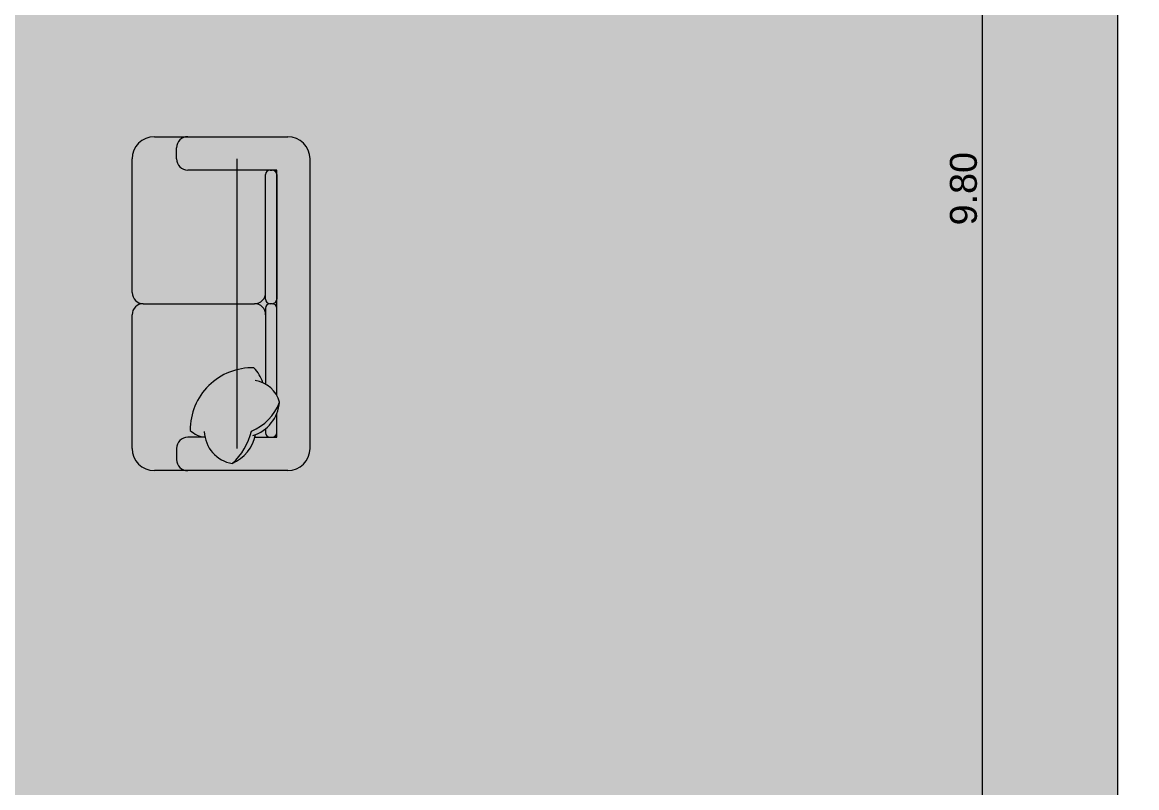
# Model space of a CAD drawing. Header units: millimetres. Extents: x 475616349 to 476941521, y 4620115302 to 4621446928.
# Drawn here: x 476514205 to 476518338, y 4620519739 to 4620522575 of the extents above; entities that cross this region are included whole.
import ezdxf

# ---------------------------------------------------------------- set-up
doc = ezdxf.new("R2010")
doc.units = ezdxf.units.MM
doc.header["$MEASUREMENT"] = 0
for name, color, linetype, lineweight in [('G-Anno-Nplt_Pen_No__151', 151, 'Continuous', 0), ('G-Anno-Nplt_Pen_No__4', 7, 'Continuous', 0), ('New_0_Pen_No__7', 7, 'Continuous', 0), ('New_zoma_Pen_No__4', 7, 'Continuous', 0), ('New_zoma_Pen_No__7', 7, 'Continuous', 0)]:
    doc.layers.add(name, color=color, linetype=linetype, lineweight=lineweight)
doc.layers.add('New_zoma', color=7, linetype='Continuous')
doc.styles.add('GENERATED_STYLE_1', font='arial.ttf')
doc.dimstyles.new('GENERATED_STYLE__19', dxfattribs={"dimtxt": 100, "dimasz": 64.421331, "dimexe": 0.18, "dimexo": 3, "dimgap": 0.09, "dimtad": 1, "dimlfac": 0.001, "dimzin": 0, "dimdsep": 46, "dimtxsty": 'GENERATED_STYLE_1', "dimblk": 'ARROWHEAD_2', "dimblk1": 'ARROWHEAD_2', "dimblk2": 'ARROWHEAD_2', "dimcen": 0.09, "dimclrd": 7, "dimclre": 7, "dimclrt": 7, "dimadec": 0, "dimazin": 0, "dimtfac": 1, "dimtdec": 4, "dimtmove": 0, "dimatfit": 3, "dimfxl": 1, "dimtolj": 1, "dimtzin": 0, "dimarcsym": 0})

# ---------------------------------------------------------------- blocks, each defined once
blk = doc.blocks.new('*D1579', base_point=(476577134.1, 4620325125.7))
at = {"layer": 'New_zoma_Pen_No__4', "color": 7, "linetype": 'Continuous', "lineweight": 0, "transparency": 16777216}
for p, q in [((476517830.4, 4620526855.7), (476517703.3, 4620526855.7)), ((476517724.5, 4620526880.2), (476517809.2, 4620526831.3)), ((476517766.9, 4620517055.8), (476517766.9, 4620526855.7)), ((476517830.4, 4620517055.8), (476517703.3, 4620517055.8)), ((476517724.5, 4620517080.3), (476517809.2, 4620517031.4)), ((476517766.9, 4620517014.4), (476517766.9, 4620517055.8))]:
    blk.add_line(p, q, dxfattribs=at)
at = {"layer": 'New_zoma_Pen_No__7', "color": 7, "lineweight": 0, "transparency": 16777216, "insert": (476517746.9, 4620521822.8), "char_height": 100, "attachment_point": 7, "rotation": 90, "style": 'GENERATED_STYLE_1'}
blk.add_mtext('\\A1;{\\pql;\\fArial|b0|i0|c0|p34;9.80}', dxfattribs=at)
blk = doc.blocks.new('ARROWHEAD_2')
at = {"color": 0, "linetype": 'Continuous', "lineweight": 0}
for p, q in [((-0.378, -0.655), (0.378, 0.655)), ((0, 0), (-1, 0))]:
    blk.add_line(p, q, dxfattribs=at)

msp = doc.modelspace()

# ---------------------------------------------------------------- hatches: boundary and pattern name
at = {"layer": 'G-Anno-Nplt_Pen_No__151', "linetype": 'Continuous', "lineweight": 0, "true_color": 0x1f2f3f}
msp.add_hatch(color=169, dxfattribs=at).paths.add_polyline_path([(476511608.366, 4620527075.72), (476511808.366, 4620527075.72), (476511808.366, 4620526775.72), (476512108.366, 4620526775.72), (476512108.366, 4620525914.702), (476511708.366, 4620525914.702), (476511708.366, 4620523575.72), (476511808.366, 4620523575.72), (476511808.366, 4620523035.72), (476511708.366, 4620523035.72), (476511708.366, 4620518875.662), (476515108.366, 4620518875.662), (476515108.366, 4620516475.661), (476517868.366, 4620516475.661), (476517868.366, 4620517125.85), (476518168.366, 4620517125.85), (476518168.366, 4620517375.72), (476518268.366, 4620517375.72), (476518268.366, 4620523035.72), (476518168.366, 4620523035.72), (476518168.366, 4620523575.72), (476518268.366, 4620523575.72), (476518268.366, 4620524863.012), (476518338.366, 4620524863.012), (476518338.366, 4620526605.72), (476518238.366, 4620526605.72), (476518238.366, 4620526855.72), (476517938.366, 4620526855.72), (476517938.366, 4620527876.738), (476518338.366, 4620527876.738), (476518338.366, 4620528478.99), (476518268.366, 4620528478.99), (476518268.366, 4620532535.723), (476514768.366, 4620532535.723), (476514768.366, 4620533635.72), (476511808.366, 4620533635.72), (476511808.366, 4620533435.72), (476511608.366, 4620533435.72)])

# ---------------------------------------------------------------- linework, layer by layer
at = {"layer": 'G-Anno-Nplt_Pen_No__4', "color": 7, "linetype": 'Continuous', "lineweight": 0, "flags": 128}
msp.add_lwpolyline([(476511708.366, 4620518875.662), (476515108.366, 4620518875.662), (476515108.366, 4620516475.661), (476517868.366, 4620516475.661), (476517868.366, 4620517125.85), (476518168.366, 4620517125.85), (476518168.366, 4620517375.72), (476518268.366, 4620517375.72), (476518268.366, 4620523035.72)], dxfattribs=at)
at = {"layer": 'New_0_Pen_No__7', "color": 7, "linetype": 'Continuous', "lineweight": 0}
for p, q in [((476514694.854, 4620522151.344), (476515189.854, 4620522151.344)), ((476514777.354, 4620522068.844), (476514777.354, 4620522110.094)), ((476514777.354, 4620522068.844), (476514777.354, 4620522110.094)), ((476514612.354, 4620521573.844), (476514612.354, 4620522068.844)), ((476515000.873, 4620522068.844), (476515000.873, 4620520996.344)), ((476515148.604, 4620522027.594), (476514818.604, 4620522027.594)), ((476515148.604, 4620522027.594), (476514818.604, 4620522027.594)), ((476515107.354, 4620521549.094), (476515107.354, 4620522011.094)), ((476515123.854, 4620522027.594), (476515132.104, 4620522027.594)), ((476515148.604, 4620521192.997), (476515148.604, 4620522027.594)), ((476515148.604, 4620521192.997), (476515148.604, 4620522027.594)), ((476515148.604, 4620522011.094), (476515148.604, 4620521549.094)), ((476514653.604, 4620521532.594), (476515066.104, 4620521532.594)), ((476515107.354, 4620521516.094), (476515107.354, 4620521234.533)), ((476515132.104, 4620521532.594), (476515123.854, 4620521532.594)), ((476515132.104, 4620521532.594), (476515123.854, 4620521532.594)), ((476515148.604, 4620521192.997), (476515148.604, 4620521516.094)), ((476514612.354, 4620520996.344), (476514612.354, 4620521491.344)), ((476515148.604, 4620521054.094), (476515148.604, 4620521124.372)), ((476515148.604, 4620521037.594), (476515148.604, 4620521124.372)), ((476515107.354, 4620521069.072), (476515107.354, 4620521054.094)), ((476514882.515, 4620521037.594), (476514818.604, 4620521037.594)), ((476515067.538, 4620521037.594), (476515148.604, 4620521037.594)), ((476515123.854, 4620521037.594), (476515132.104, 4620521037.594)), ((476514777.354, 4620520996.344), (476514777.354, 4620520955.094)), ((476515189.854, 4620520913.844), (476514694.854, 4620520913.844))]:
    msp.add_line(p, q, dxfattribs=at)
msp.add_lwpolyline([(476515272.354, 4620520996.344), (476515272.354, 4620522068.844)], dxfattribs=at)
for centre, radius, start, end in [((476514694.854, 4620522068.844), 82.5, 90, 180), ((476514818.604, 4620522110.094), 41.25, 90, 180), ((476514818.604, 4620522110.094), 41.25, 90, 180), ((476515189.854, 4620522068.844), 82.5, 0, 90), ((476514818.604, 4620522068.844), 41.25, 180, 270), ((476514818.604, 4620522068.844), 41.25, 180, 270), ((476515123.854, 4620522011.094), 16.5, 90, 180), ((476515132.104, 4620522011.094), 16.5, 0, 90), ((476514654.282, 4620521574.521), 41.933, 180.925972, 269.074029), ((476515066.104, 4620521573.844), 41.25, 270, 0), ((476514653.604, 4620521491.344), 41.25, 90, 180), ((476515066.104, 4620521491.344), 41.25, 0, 90), ((476515123.854, 4620521549.094), 16.5, 180, 270), ((476515123.854, 4620521516.094), 16.5, 90, 180), ((476515132.104, 4620521549.094), 16.5, 270, 0), ((476515132.104, 4620521516.094), 16.5, 0, 90), ((476515057.472, 4620521065.341), 229.452, 88.285016, 180.578933), ((476514969.161, 4620521201.178), 133.429, 16.779279, 44.494474), ((476515054.524, 4620521140.816), 107.582, 14.106395, 82.231979), ((476514987.892, 4620521230.143), 182.245, 291.568254, 339.74062), ((476515018.831, 4620521178.139), 140.47, 287.271363, 355.466823), ((476514892.765, 4620521130.318), 93.376, 226.111601, 263.70975), ((476514819.869, 4620521117.729), 241.848, 312.736771, 346.35084), ((476514818.604, 4620520996.344), 41.25, 90, 180), ((476515004.289, 4620521062.78), 124.351, 182.067173, 260.607155), ((476514926.223, 4620521074.142), 145.965, 293.315151, 349.361334), ((476515123.854, 4620521054.094), 16.5, 180, 270), ((476515132.104, 4620521054.094), 16.5, 270, 0), ((476514694.854, 4620520996.344), 82.5, 180, 270), ((476515189.854, 4620520996.344), 82.5, 270, 0), ((476514818.604, 4620520955.094), 41.25, 180, 270)]:
    msp.add_arc(centre, radius, start, end, dxfattribs=at)

# ---------------------------------------------------------------- dimensions: what is measured, and where the dimension line sits
at = {"layer": 'New_zoma', "color": 7, "linetype": 'Continuous', "lineweight": 0}
dim = msp.add_linear_dim(base=(476517766.853, 4620526855.72), p1=(476517938.366, 4620517055.85), p2=(476517938.366, 4620526855.72), angle=90, dimstyle='GENERATED_STYLE__19', dxfattribs=at)
dim.commit()
dim.dimension.update_dxf_attribs({"geometry": '*D1579', "text_midpoint": (476517696.853, 4620521952.638), "dimtype": 160, "text_rotation": 90})

doc.saveas('drawing.dxf')
